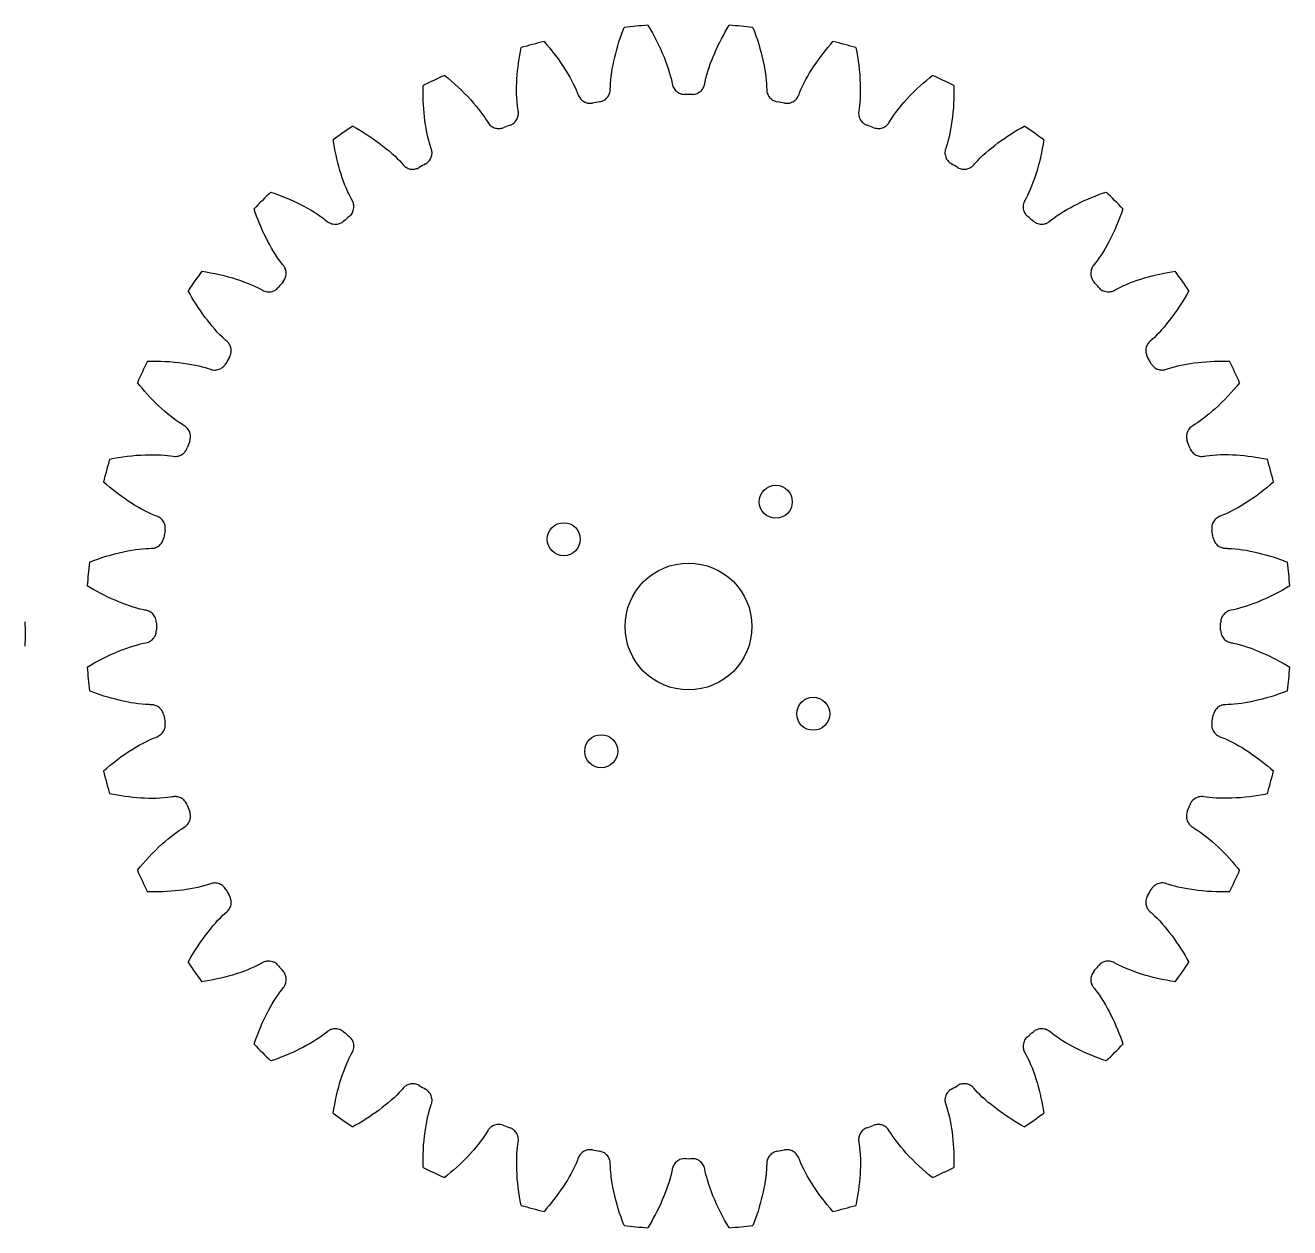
# Model space of a CAD drawing. Header units: millimetres. Extents: x -128 to 87, y 10 to 125.
# Drawn here: x -12.5 to 87.2, y 20.2 to 115 of the extents above; entities that cross this region are included whole.
import ezdxf

# ---------------------------------------------------------------- set-up
doc = ezdxf.new("R2010")
doc.units = ezdxf.units.MM
doc.layers.get('0').update_dxf_attribs({"linetype": 'CONTINUOUS'})

msp = doc.modelspace()

# ---------------------------------------------------------------- linework, layer by layer
for centre, radius in [((46.654, 77.415), 1.3), ((29.941, 74.468), 1.3), ((39.771, 67.585), 5), ((49.601, 60.702), 1.3), ((32.888, 57.756), 1.3)]:
    msp.add_circle(centre, radius)
for centre, radius, start, end in [((39.771, 67.585), 47.5, 93.86504, 96.13496), ((39.771, 67.585), 47.5, 83.86504, 86.13496), ((39.771, 67.585), 47.5, 103.86504, 106.13496), ((39.771, 67.585), 47.5, 73.86504, 76.13496), ((39.771, 67.585), 47.5, 113.86504, 116.13496), ((39.771, 67.585), 47.5, 63.86504, 66.13496), ((39.771, 67.585), 41.949, 99.60239, 100.39761), ((39.771, 67.585), 41.949, 89.60239, 90.39761), ((39.771, 67.585), 41.949, 79.60239, 80.39761), ((39.771, 67.585), 47.5, 123.86504, 126.13496), ((39.771, 67.585), 41.949, 109.60239, 110.39761), ((39.771, 67.585), 41.949, 69.60239, 70.39761), ((39.771, 67.585), 47.5, 53.86504, 56.13496), ((39.771, 67.585), 41.949, 119.60239, 120.39761), ((39.771, 67.585), 41.949, 59.60239, 60.39761), ((39.771, 67.585), 47.5, 133.86504, 136.13496), ((39.771, 67.585), 47.5, 43.86504, 46.13496), ((39.771, 67.585), 41.949, 129.60239, 130.39761), ((39.771, 67.585), 41.949, 49.60239, 50.39761), ((39.771, 67.585), 47.5, 143.86504, 146.13496), ((39.771, 67.585), 41.949, 139.60239, 140.39761), ((39.771, 67.585), 41.949, 39.60239, 40.39761), ((39.771, 67.585), 47.5, 33.86504, 36.13496), ((39.771, 67.585), 41.949, 149.60239, 150.39761), ((39.771, 67.585), 41.949, 29.60239, 30.39761), ((39.771, 67.585), 47.5, 153.86504, 156.13496), ((39.771, 67.585), 47.5, 23.86504, 26.13496), ((39.771, 67.585), 41.949, 159.60239, 160.39761), ((39.771, 67.585), 41.949, 19.60239, 20.39761), ((39.771, 67.585), 47.5, 163.86504, 166.13496), ((39.771, 67.585), 47.5, 13.86504, 16.13496), ((39.771, 67.585), 41.949, 169.60239, 170.39761), ((39.771, 67.585), 41.949, 9.60239, 10.39761), ((39.771, 67.585), 47.5, 173.86504, 176.13496), ((39.771, 67.585), 47.5, 3.86504, 6.13496), ((-70, 67), 57.5, -0.95571, 0.95571), ((39.771, 67.585), 41.949, 179.60239, 180.39761), ((39.771, 67.585), 41.949, -0.39761, 0.39761), ((39.771, 67.585), 47.5, 183.86504, 186.13496), ((39.771, 67.585), 47.5, 353.86504, 356.13496), ((39.771, 67.585), 41.949, 189.60239, 190.39761), ((39.771, 67.585), 41.949, 349.60239, 350.39761), ((39.771, 67.585), 47.5, 193.86504, 196.13496), ((39.771, 67.585), 47.5, 343.86504, 346.13496), ((39.771, 67.585), 41.949, 199.60239, 200.39761), ((39.771, 67.585), 41.949, 339.60239, 340.39761), ((39.771, 67.585), 47.5, 203.86504, 206.13496), ((39.771, 67.585), 47.5, 333.86504, 336.13496), ((39.771, 67.585), 41.949, 209.60239, 210.39761), ((39.771, 67.585), 41.949, 329.60239, 330.39761), ((39.771, 67.585), 47.5, 213.86504, 216.13496), ((39.771, 67.585), 47.5, 323.86504, 326.13496), ((39.771, 67.585), 41.949, 219.60239, 220.39761), ((39.771, 67.585), 41.949, 319.60239, 320.39761), ((39.771, 67.585), 41.949, 229.60239, 230.39761), ((39.771, 67.585), 41.949, 309.60239, 310.39761), ((39.771, 67.585), 47.5, 223.86504, 226.13496), ((39.771, 67.585), 47.5, 313.86504, 316.13496), ((39.771, 67.585), 41.949, 239.60239, 240.39761), ((39.771, 67.585), 41.949, 299.60239, 300.39761), ((39.771, 67.585), 47.5, 233.86504, 236.13496), ((39.771, 67.585), 47.5, 303.86504, 306.13496), ((39.771, 67.585), 41.949, 249.60239, 250.39761), ((39.771, 67.585), 41.949, 289.60239, 290.39761), ((39.771, 67.585), 41.949, 259.60239, 260.39761), ((39.771, 67.585), 41.949, 279.60239, 280.39761), ((39.771, 67.585), 47.5, 243.86504, 246.13496), ((39.771, 67.585), 41.949, 269.60239, 270.39761), ((39.771, 67.585), 47.5, 293.86504, 296.13496), ((39.771, 67.585), 47.5, 253.86504, 256.13496), ((39.771, 67.585), 47.5, 283.86504, 286.13496), ((39.771, 67.585), 47.5, 263.86504, 266.13496), ((39.771, 67.585), 47.5, 273.86504, 276.13496)]:
    msp.add_arc(centre, radius, start, end)
for points, knots in [([(33.606, 109.923), (33.607, 109.982), (33.608, 110.041), (33.651, 111.595), (34.125, 113.328), (34.695, 114.813)], [0.0500176, 0.0500176, 0.0500176, 0.0500176, 0.0677732, 0.0677732, 0.5164027, 0.5164027, 0.5164027, 0.5164027]), ([(36.569, 114.977), (37.048, 114.18), (37.488, 113.328), (38.185, 111.618), (38.392, 110.875), (38.49, 110.35)], [0, 0, 0, 0, 0.2790703, 0.2790703, 0.5521603, 0.5521603, 0.5521603, 0.5521603]), ([(41.052, 110.35), (41.063, 110.408), (41.074, 110.466), (41.386, 111.989), (42.154, 113.613), (42.973, 114.977)], [0.0500176, 0.0500176, 0.0500176, 0.0500176, 0.0677732, 0.0677732, 0.5164027, 0.5164027, 0.5164027, 0.5164027]), ([(44.847, 114.813), (45.18, 113.945), (45.466, 113.03), (45.855, 111.225), (45.93, 110.457), (45.935, 109.923)], [0, 0, 0, 0, 0.2790703, 0.2790703, 0.5521603, 0.5521603, 0.5521603, 0.5521603]), ([(28.388, 113.701), (28.998, 112.999), (29.579, 112.237), (30.563, 110.674), (30.895, 109.978), (31.083, 109.478)], [0, 0, 0, 0, 0.2790703, 0.2790703, 0.5521603, 0.5521603, 0.5521603, 0.5521603]), ([(48.458, 109.478), (48.479, 109.533), (48.501, 109.589), (49.073, 111.034), (50.111, 112.5), (51.154, 113.701)], [0.0500176, 0.0500176, 0.0500176, 0.0500176, 0.0677732, 0.0677732, 0.5164027, 0.5164027, 0.5164027, 0.5164027]), ([(26.348, 108.209), (26.339, 108.267), (26.329, 108.326), (26.102, 109.864), (26.268, 111.652), (26.571, 113.214)], [0.0500176, 0.0500176, 0.0500176, 0.0500176, 0.0677732, 0.0677732, 0.5164027, 0.5164027, 0.5164027, 0.5164027]), ([(52.971, 113.214), (53.148, 112.301), (53.271, 111.351), (53.341, 109.505), (53.281, 108.736), (53.193, 108.209)], [0, 0, 0, 0, 0.2790703, 0.2790703, 0.5521603, 0.5521603, 0.5521603, 0.5521603]), ([(20.553, 111.024), (21.276, 110.438), (21.981, 109.789), (23.221, 108.421), (23.669, 107.793), (23.941, 107.333)], [0, 0, 0, 0, 0.2790703, 0.2790703, 0.5521603, 0.5521603, 0.5521603, 0.5521603]), ([(55.601, 107.333), (55.631, 107.384), (55.662, 107.435), (56.476, 108.759), (57.753, 110.022), (58.989, 111.024)], [0.0500176, 0.0500176, 0.0500176, 0.0500176, 0.0677732, 0.0677732, 0.5164027, 0.5164027, 0.5164027, 0.5164027]), ([(19.498, 105.261), (19.478, 105.317), (19.459, 105.373), (18.968, 106.848), (18.821, 108.638), (18.848, 110.229)], [0.0500176, 0.0500176, 0.0500176, 0.0500176, 0.0677732, 0.0677732, 0.5164027, 0.5164027, 0.5164027, 0.5164027]), ([(32.773, 108.947), (32.902, 108.969), (33.025, 109.015), (33.246, 109.153), (33.342, 109.243), (33.478, 109.431), (33.525, 109.523), (33.589, 109.718), (33.605, 109.82), (33.606, 109.923)], [0, 0, 0, 0, 0.0390644, 0.0390644, 0.0781289, 0.0781289, 0.1088917, 0.1088917, 0.1396545, 0.1396545, 0.1396545, 0.1396545]), ([(38.49, 110.35), (38.514, 110.222), (38.563, 110.1), (38.704, 109.881), (38.795, 109.787), (38.987, 109.654), (39.079, 109.609), (39.275, 109.548), (39.377, 109.533), (39.48, 109.534)], [0, 0, 0, 0, 0.0390644, 0.0390644, 0.0781289, 0.0781289, 0.1088917, 0.1088917, 0.1396545, 0.1396545, 0.1396545, 0.1396545]), ([(40.062, 109.534), (40.192, 109.533), (40.321, 109.557), (40.563, 109.654), (40.673, 109.726), (40.84, 109.889), (40.902, 109.971), (40.999, 110.152), (41.033, 110.249), (41.052, 110.35)], [0, 0, 0, 0, 0.0390644, 0.0390644, 0.0781289, 0.0781289, 0.1088917, 0.1088917, 0.1396545, 0.1396545, 0.1396545, 0.1396545]), ([(45.935, 109.923), (45.937, 109.792), (45.963, 109.664), (46.065, 109.424), (46.138, 109.315), (46.304, 109.151), (46.387, 109.09), (46.569, 108.997), (46.667, 108.964), (46.768, 108.947)], [0, 0, 0, 0, 0.0390644, 0.0390644, 0.0781289, 0.0781289, 0.1088917, 0.1088917, 0.1396545, 0.1396545, 0.1396545, 0.1396545]), ([(60.694, 110.229), (60.71, 109.299), (60.665, 108.342), (60.414, 106.512), (60.221, 105.765), (60.044, 105.261)], [0, 0, 0, 0, 0.2790703, 0.2790703, 0.5521603, 0.5521603, 0.5521603, 0.5521603]), ([(31.083, 109.478), (31.129, 109.356), (31.198, 109.244), (31.376, 109.053), (31.482, 108.976), (31.693, 108.878), (31.793, 108.85), (31.996, 108.824), (32.099, 108.827), (32.2, 108.846)], [0, 0, 0, 0, 0.0390644, 0.0390644, 0.0781289, 0.0781289, 0.1088917, 0.1088917, 0.1396545, 0.1396545, 0.1396545, 0.1396545]), ([(47.342, 108.846), (47.47, 108.822), (47.601, 108.824), (47.856, 108.878), (47.977, 108.929), (48.17, 109.06), (48.245, 109.131), (48.372, 109.292), (48.422, 109.382), (48.458, 109.478)], [0, 0, 0, 0, 0.0390644, 0.0390644, 0.0781289, 0.0781289, 0.1088917, 0.1088917, 0.1396545, 0.1396545, 0.1396545, 0.1396545]), ([(25.697, 107.103), (25.82, 107.147), (25.933, 107.214), (26.127, 107.388), (26.206, 107.493), (26.307, 107.703), (26.337, 107.802), (26.366, 108.005), (26.365, 108.108), (26.348, 108.209)], [0, 0, 0, 0, 0.0390644, 0.0390644, 0.0781289, 0.0781289, 0.1088917, 0.1088917, 0.1396545, 0.1396545, 0.1396545, 0.1396545]), ([(53.193, 108.209), (53.172, 108.08), (53.176, 107.949), (53.234, 107.695), (53.288, 107.575), (53.422, 107.385), (53.494, 107.311), (53.657, 107.187), (53.748, 107.138), (53.844, 107.103)], [0, 0, 0, 0, 0.0390644, 0.0390644, 0.0781289, 0.0781289, 0.1088917, 0.1088917, 0.1396545, 0.1396545, 0.1396545, 0.1396545]), ([(13.302, 107.027), (14.115, 106.576), (14.922, 106.058), (16.381, 104.926), (16.931, 104.386), (17.279, 103.98)], [0, 0, 0, 0, 0.2790703, 0.2790703, 0.5521603, 0.5521603, 0.5521603, 0.5521603]), ([(23.941, 107.333), (24.007, 107.221), (24.095, 107.122), (24.302, 106.965), (24.421, 106.908), (24.646, 106.848), (24.748, 106.838), (24.953, 106.848), (25.054, 106.869), (25.15, 106.904)], [0, 0, 0, 0, 0.0390644, 0.0390644, 0.0781289, 0.0781289, 0.1088917, 0.1088917, 0.1396545, 0.1396545, 0.1396545, 0.1396545]), ([(54.392, 106.904), (54.514, 106.859), (54.643, 106.838), (54.904, 106.846), (55.032, 106.876), (55.244, 106.972), (55.33, 107.028), (55.483, 107.165), (55.549, 107.244), (55.601, 107.333)], [0, 0, 0, 0, 0.0390644, 0.0390644, 0.0781289, 0.0781289, 0.1088917, 0.1088917, 0.1396545, 0.1396545, 0.1396545, 0.1396545]), ([(62.262, 103.98), (62.301, 104.025), (62.34, 104.07), (63.372, 105.233), (64.849, 106.255), (66.24, 107.027)], [0.0500176, 0.0500176, 0.0500176, 0.0500176, 0.0677732, 0.0677732, 0.5164027, 0.5164027, 0.5164027, 0.5164027]), ([(13.264, 101.168), (13.235, 101.22), (13.206, 101.272), (12.466, 102.639), (12.011, 104.377), (11.761, 105.948)], [0.0500176, 0.0500176, 0.0500176, 0.0500176, 0.0677732, 0.0677732, 0.5164027, 0.5164027, 0.5164027, 0.5164027]), ([(67.781, 105.948), (67.635, 105.029), (67.425, 104.094), (66.86, 102.336), (66.541, 101.634), (66.278, 101.168)], [0, 0, 0, 0, 0.2790703, 0.2790703, 0.5521603, 0.5521603, 0.5521603, 0.5521603]), ([(19.049, 104.059), (19.162, 104.123), (19.262, 104.209), (19.422, 104.414), (19.482, 104.531), (19.545, 104.755), (19.558, 104.858), (19.551, 105.063), (19.532, 105.164), (19.498, 105.261)], [0, 0, 0, 0, 0.0390644, 0.0390644, 0.0781289, 0.0781289, 0.1088917, 0.1088917, 0.1396545, 0.1396545, 0.1396545, 0.1396545]), ([(60.044, 105.261), (60, 105.138), (59.982, 105.008), (59.995, 104.748), (60.027, 104.62), (60.126, 104.41), (60.184, 104.324), (60.323, 104.174), (60.404, 104.11), (60.493, 104.059)], [0, 0, 0, 0, 0.0390644, 0.0390644, 0.0781289, 0.0781289, 0.1088917, 0.1088917, 0.1396545, 0.1396545, 0.1396545, 0.1396545]), ([(17.279, 103.98), (17.364, 103.881), (17.467, 103.8), (17.699, 103.681), (17.826, 103.645), (18.057, 103.626), (18.16, 103.633), (18.36, 103.678), (18.456, 103.716), (18.545, 103.768)], [0, 0, 0, 0, 0.0390644, 0.0390644, 0.0781289, 0.0781289, 0.1088917, 0.1088917, 0.1396545, 0.1396545, 0.1396545, 0.1396545]), ([(60.997, 103.768), (61.109, 103.702), (61.234, 103.659), (61.491, 103.622), (61.623, 103.629), (61.848, 103.686), (61.943, 103.727), (62.117, 103.835), (62.196, 103.902), (62.262, 103.98)], [0, 0, 0, 0, 0.0390644, 0.0390644, 0.0781289, 0.0781289, 0.1088917, 0.1088917, 0.1396545, 0.1396545, 0.1396545, 0.1396545]), ([(6.855, 101.832), (7.735, 101.528), (8.619, 101.159), (10.252, 100.297), (10.888, 99.861), (11.301, 99.521)], [0, 0, 0, 0, 0.2790703, 0.2790703, 0.5521603, 0.5521603, 0.5521603, 0.5521603]), ([(68.241, 99.521), (68.286, 99.559), (68.333, 99.596), (69.551, 100.562), (71.183, 101.313), (72.687, 101.832)], [0.0500176, 0.0500176, 0.0500176, 0.0500176, 0.0677732, 0.0677732, 0.5164027, 0.5164027, 0.5164027, 0.5164027]), ([(13.03, 99.907), (13.13, 99.99), (13.214, 100.092), (13.336, 100.321), (13.374, 100.447), (13.398, 100.679), (13.392, 100.782), (13.35, 100.982), (13.314, 101.079), (13.264, 101.168)], [0, 0, 0, 0, 0.0390644, 0.0390644, 0.0781289, 0.0781289, 0.1088917, 0.1088917, 0.1396545, 0.1396545, 0.1396545, 0.1396545]), ([(66.278, 101.168), (66.214, 101.055), (66.173, 100.93), (66.141, 100.672), (66.15, 100.54), (66.211, 100.316), (66.253, 100.222), (66.364, 100.049), (66.433, 99.972), (66.512, 99.907)], [0, 0, 0, 0, 0.0390644, 0.0390644, 0.0781289, 0.0781289, 0.1088917, 0.1088917, 0.1396545, 0.1396545, 0.1396545, 0.1396545]), ([(7.835, 96.055), (7.797, 96.101), (7.76, 96.147), (6.794, 97.365), (6.044, 98.997), (5.525, 100.501)], [0.0500176, 0.0500176, 0.0500176, 0.0500176, 0.0677732, 0.0677732, 0.5164027, 0.5164027, 0.5164027, 0.5164027]), ([(74.017, 100.501), (73.714, 99.622), (73.345, 98.737), (72.483, 97.104), (72.046, 96.468), (71.707, 96.055)], [0, 0, 0, 0, 0.2790703, 0.2790703, 0.5521603, 0.5521603, 0.5521603, 0.5521603]), ([(11.301, 99.521), (11.402, 99.439), (11.518, 99.377), (11.767, 99.3), (11.897, 99.286), (12.129, 99.307), (12.229, 99.332), (12.418, 99.412), (12.506, 99.466), (12.584, 99.532)], [0, 0, 0, 0, 0.0390644, 0.0390644, 0.0781289, 0.0781289, 0.1088917, 0.1088917, 0.1396545, 0.1396545, 0.1396545, 0.1396545]), ([(66.958, 99.532), (67.057, 99.448), (67.172, 99.384), (67.419, 99.303), (67.55, 99.287), (67.782, 99.304), (67.882, 99.328), (68.073, 99.404), (68.161, 99.456), (68.241, 99.521)], [0, 0, 0, 0, 0.0390644, 0.0390644, 0.0781289, 0.0781289, 0.1088917, 0.1088917, 0.1396545, 0.1396545, 0.1396545, 0.1396545]), ([(7.824, 94.772), (7.908, 94.871), (7.972, 94.986), (8.053, 95.234), (8.069, 95.364), (8.052, 95.596), (8.029, 95.697), (7.953, 95.887), (7.9, 95.976), (7.835, 96.055)], [0, 0, 0, 0, 0.0390644, 0.0390644, 0.0781289, 0.0781289, 0.1088917, 0.1088917, 0.1396545, 0.1396545, 0.1396545, 0.1396545]), ([(71.707, 96.055), (71.624, 95.955), (71.562, 95.839), (71.485, 95.59), (71.472, 95.459), (71.493, 95.227), (71.518, 95.127), (71.597, 94.938), (71.652, 94.85), (71.718, 94.772)], [0, 0, 0, 0, 0.0390644, 0.0390644, 0.0781289, 0.0781289, 0.1088917, 0.1088917, 0.1396545, 0.1396545, 0.1396545, 0.1396545]), ([(1.408, 95.596), (2.327, 95.45), (3.262, 95.239), (5.02, 94.675), (5.722, 94.355), (6.188, 94.093)], [0, 0, 0, 0, 0.2790703, 0.2790703, 0.5521603, 0.5521603, 0.5521603, 0.5521603]), ([(73.354, 94.093), (73.405, 94.122), (73.457, 94.15), (74.825, 94.89), (76.562, 95.346), (78.133, 95.596)], [0.0500176, 0.0500176, 0.0500176, 0.0500176, 0.0677732, 0.0677732, 0.5164027, 0.5164027, 0.5164027, 0.5164027]), ([(3.376, 90.077), (3.331, 90.116), (3.286, 90.155), (2.124, 91.186), (1.101, 92.663), (0.329, 94.054)], [0.0500176, 0.0500176, 0.0500176, 0.0500176, 0.0677732, 0.0677732, 0.5164027, 0.5164027, 0.5164027, 0.5164027]), ([(6.188, 94.093), (6.302, 94.029), (6.426, 93.987), (6.685, 93.955), (6.816, 93.965), (7.041, 94.026), (7.135, 94.068), (7.307, 94.179), (7.384, 94.247), (7.45, 94.326)], [0, 0, 0, 0, 0.0390644, 0.0390644, 0.0781289, 0.0781289, 0.1088917, 0.1088917, 0.1396545, 0.1396545, 0.1396545, 0.1396545]), ([(72.092, 94.326), (72.175, 94.226), (72.277, 94.143), (72.507, 94.02), (72.633, 93.982), (72.864, 93.958), (72.967, 93.964), (73.168, 94.006), (73.264, 94.042), (73.354, 94.093)], [0, 0, 0, 0, 0.0390644, 0.0390644, 0.0781289, 0.0781289, 0.1088917, 0.1088917, 0.1396545, 0.1396545, 0.1396545, 0.1396545]), ([(79.213, 94.054), (78.761, 93.241), (78.244, 92.434), (77.112, 90.975), (76.571, 90.425), (76.165, 90.077)], [0, 0, 0, 0, 0.2790703, 0.2790703, 0.5521603, 0.5521603, 0.5521603, 0.5521603]), ([(3.588, 88.812), (3.654, 88.924), (3.697, 89.048), (3.734, 89.306), (3.727, 89.437), (3.67, 89.663), (3.63, 89.758), (3.521, 89.932), (3.454, 90.01), (3.376, 90.077)], [0, 0, 0, 0, 0.0390644, 0.0390644, 0.0781289, 0.0781289, 0.1088917, 0.1088917, 0.1396545, 0.1396545, 0.1396545, 0.1396545]), ([(76.165, 90.077), (76.067, 89.992), (75.985, 89.889), (75.867, 89.657), (75.83, 89.531), (75.811, 89.299), (75.818, 89.196), (75.864, 88.996), (75.902, 88.9), (75.954, 88.812)], [0, 0, 0, 0, 0.0390644, 0.0390644, 0.0781289, 0.0781289, 0.1088917, 0.1088917, 0.1396545, 0.1396545, 0.1396545, 0.1396545]), ([(-2.873, 88.509), (-1.943, 88.524), (-0.985, 88.48), (0.844, 88.229), (1.591, 88.036), (2.095, 87.858)], [0, 0, 0, 0, 0.2790703, 0.2790703, 0.5521603, 0.5521603, 0.5521603, 0.5521603]), ([(2.095, 87.858), (2.218, 87.815), (2.348, 87.796), (2.608, 87.809), (2.736, 87.841), (2.946, 87.94), (3.032, 87.998), (3.182, 88.137), (3.246, 88.218), (3.297, 88.307)], [0, 0, 0, 0, 0.0390644, 0.0390644, 0.0781289, 0.0781289, 0.1088917, 0.1088917, 0.1396545, 0.1396545, 0.1396545, 0.1396545]), ([(76.245, 88.307), (76.309, 88.194), (76.395, 88.095), (76.6, 87.934), (76.717, 87.874), (76.941, 87.811), (77.043, 87.799), (77.248, 87.805), (77.35, 87.824), (77.446, 87.858)], [0, 0, 0, 0, 0.0390644, 0.0390644, 0.0781289, 0.0781289, 0.1088917, 0.1088917, 0.1396545, 0.1396545, 0.1396545, 0.1396545]), ([(77.446, 87.858), (77.502, 87.878), (77.559, 87.897), (79.034, 88.388), (80.824, 88.535), (82.414, 88.509)], [0.0500176, 0.0500176, 0.0500176, 0.0500176, 0.0677732, 0.0677732, 0.5164027, 0.5164027, 0.5164027, 0.5164027]), ([(0.024, 83.415), (-0.027, 83.446), (-0.078, 83.476), (-1.403, 84.291), (-2.666, 85.567), (-3.668, 86.803)], [0.0500176, 0.0500176, 0.0500176, 0.0500176, 0.0677732, 0.0677732, 0.5164027, 0.5164027, 0.5164027, 0.5164027]), ([(83.21, 86.803), (82.624, 86.081), (81.974, 85.376), (80.606, 84.136), (79.978, 83.687), (79.518, 83.415)], [0, 0, 0, 0, 0.2790703, 0.2790703, 0.5521603, 0.5521603, 0.5521603, 0.5521603]), ([(0.452, 82.206), (0.497, 82.328), (0.519, 82.458), (0.51, 82.718), (0.48, 82.846), (0.385, 83.058), (0.328, 83.145), (0.192, 83.298), (0.112, 83.363), (0.024, 83.415)], [0, 0, 0, 0, 0.0390644, 0.0390644, 0.0781289, 0.0781289, 0.1088917, 0.1088917, 0.1396545, 0.1396545, 0.1396545, 0.1396545]), ([(79.518, 83.415), (79.406, 83.349), (79.308, 83.262), (79.151, 83.054), (79.093, 82.936), (79.034, 82.711), (79.023, 82.608), (79.033, 82.403), (79.054, 82.302), (79.09, 82.206)], [0, 0, 0, 0, 0.0390644, 0.0390644, 0.0781289, 0.0781289, 0.1088917, 0.1088917, 0.1396545, 0.1396545, 0.1396545, 0.1396545]), ([(-5.858, 80.786), (-4.945, 80.963), (-3.994, 81.085), (-2.149, 81.155), (-1.38, 81.095), (-0.853, 81.008)], [0, 0, 0, 0, 0.2790703, 0.2790703, 0.5521603, 0.5521603, 0.5521603, 0.5521603]), ([(-0.853, 81.008), (-0.724, 80.987), (-0.593, 80.991), (-0.339, 81.049), (-0.219, 81.102), (-0.029, 81.237), (0.045, 81.308), (0.169, 81.472), (0.219, 81.562), (0.253, 81.659)], [0, 0, 0, 0, 0.0390644, 0.0390644, 0.0781289, 0.0781289, 0.1088917, 0.1088917, 0.1396545, 0.1396545, 0.1396545, 0.1396545]), ([(79.289, 81.659), (79.333, 81.536), (79.4, 81.423), (79.574, 81.23), (79.679, 81.151), (79.888, 81.049), (79.987, 81.019), (80.19, 80.99), (80.293, 80.991), (80.394, 81.008)], [0, 0, 0, 0, 0.0390644, 0.0390644, 0.0781289, 0.0781289, 0.1088917, 0.1088917, 0.1396545, 0.1396545, 0.1396545, 0.1396545]), ([(80.394, 81.008), (80.453, 81.018), (80.512, 81.027), (82.049, 81.254), (83.838, 81.088), (85.4, 80.786)], [0.0500176, 0.0500176, 0.0500176, 0.0500176, 0.0677732, 0.0677732, 0.5164027, 0.5164027, 0.5164027, 0.5164027]), ([(-2.121, 76.273), (-2.177, 76.294), (-2.232, 76.315), (-3.678, 76.887), (-5.144, 77.925), (-6.345, 78.968)], [0.0500176, 0.0500176, 0.0500176, 0.0500176, 0.0677732, 0.0677732, 0.5164027, 0.5164027, 0.5164027, 0.5164027]), ([(85.887, 78.968), (85.184, 78.358), (84.422, 77.777), (82.86, 76.793), (82.164, 76.461), (81.663, 76.273)], [0, 0, 0, 0, 0.2790703, 0.2790703, 0.5521603, 0.5521603, 0.5521603, 0.5521603]), ([(-1.489, 75.156), (-1.466, 75.284), (-1.468, 75.416), (-1.521, 75.671), (-1.573, 75.792), (-1.704, 75.984), (-1.774, 76.059), (-1.935, 76.186), (-2.025, 76.237), (-2.121, 76.273)], [0, 0, 0, 0, 0.0390644, 0.0390644, 0.0781289, 0.0781289, 0.1088917, 0.1088917, 0.1396545, 0.1396545, 0.1396545, 0.1396545]), ([(81.663, 76.273), (81.541, 76.227), (81.429, 76.158), (81.239, 75.981), (81.162, 75.874), (81.064, 75.663), (81.036, 75.564), (81.01, 75.36), (81.013, 75.257), (81.031, 75.156)], [0, 0, 0, 0, 0.0390644, 0.0390644, 0.0781289, 0.0781289, 0.1088917, 0.1088917, 0.1396545, 0.1396545, 0.1396545, 0.1396545]), ([(-2.566, 73.75), (-2.436, 73.751), (-2.307, 73.778), (-2.067, 73.879), (-1.959, 73.953), (-1.795, 74.118), (-1.734, 74.202), (-1.64, 74.384), (-1.608, 74.482), (-1.591, 74.583)], [0, 0, 0, 0, 0.0390644, 0.0390644, 0.0781289, 0.0781289, 0.1088917, 0.1088917, 0.1396545, 0.1396545, 0.1396545, 0.1396545]), ([(81.132, 74.583), (81.154, 74.455), (81.201, 74.332), (81.338, 74.111), (81.428, 74.015), (81.617, 73.878), (81.709, 73.832), (81.904, 73.768), (82.005, 73.751), (82.108, 73.75)], [0, 0, 0, 0, 0.0390644, 0.0390644, 0.0781289, 0.0781289, 0.1088917, 0.1088917, 0.1396545, 0.1396545, 0.1396545, 0.1396545]), ([(-7.457, 72.662), (-6.588, 72.995), (-5.674, 73.28), (-3.868, 73.67), (-3.101, 73.744), (-2.566, 73.75)], [0, 0, 0, 0, 0.2790703, 0.2790703, 0.5521603, 0.5521603, 0.5521603, 0.5521603]), ([(82.108, 73.75), (82.167, 73.749), (82.227, 73.748), (83.781, 73.705), (85.513, 73.231), (86.999, 72.662)], [0.0500176, 0.0500176, 0.0500176, 0.0500176, 0.0677732, 0.0677732, 0.5164027, 0.5164027, 0.5164027, 0.5164027]), ([(-2.993, 68.866), (-3.052, 68.877), (-3.11, 68.889), (-4.633, 69.201), (-6.257, 69.969), (-7.621, 70.787)], [0.0500176, 0.0500176, 0.0500176, 0.0500176, 0.0677732, 0.0677732, 0.5164027, 0.5164027, 0.5164027, 0.5164027]), ([(87.163, 70.787), (86.365, 70.309), (85.514, 69.868), (83.804, 69.171), (83.061, 68.965), (82.535, 68.866)], [0, 0, 0, 0, 0.2790703, 0.2790703, 0.5521603, 0.5521603, 0.5521603, 0.5521603]), ([(-2.177, 67.877), (-2.176, 68.007), (-2.201, 68.136), (-2.298, 68.377), (-2.37, 68.488), (-2.532, 68.654), (-2.615, 68.716), (-2.795, 68.813), (-2.893, 68.848), (-2.993, 68.866)], [0, 0, 0, 0, 0.0390644, 0.0390644, 0.0781289, 0.0781289, 0.1088917, 0.1088917, 0.1396545, 0.1396545, 0.1396545, 0.1396545]), ([(82.535, 68.866), (82.407, 68.842), (82.285, 68.794), (82.067, 68.652), (81.972, 68.561), (81.839, 68.37), (81.794, 68.277), (81.733, 68.081), (81.718, 67.979), (81.719, 67.877)], [0, 0, 0, 0, 0.0390644, 0.0390644, 0.0781289, 0.0781289, 0.1088917, 0.1088917, 0.1396545, 0.1396545, 0.1396545, 0.1396545]), ([(-2.993, 66.304), (-2.865, 66.328), (-2.743, 66.377), (-2.525, 66.519), (-2.43, 66.61), (-2.297, 66.801), (-2.252, 66.894), (-2.192, 67.09), (-2.177, 67.192), (-2.177, 67.294)], [0, 0, 0, 0, 0.0390644, 0.0390644, 0.0781289, 0.0781289, 0.1088917, 0.1088917, 0.1396545, 0.1396545, 0.1396545, 0.1396545]), ([(81.719, 67.294), (81.718, 67.164), (81.743, 67.035), (81.84, 66.793), (81.912, 66.683), (82.074, 66.516), (82.156, 66.454), (82.337, 66.357), (82.434, 66.323), (82.535, 66.304)], [0, 0, 0, 0, 0.0390644, 0.0390644, 0.0781289, 0.0781289, 0.1088917, 0.1088917, 0.1396545, 0.1396545, 0.1396545, 0.1396545]), ([(-7.621, 64.384), (-6.823, 64.862), (-5.972, 65.302), (-4.262, 66), (-3.519, 66.206), (-2.993, 66.304)], [0, 0, 0, 0, 0.2790703, 0.2790703, 0.5521603, 0.5521603, 0.5521603, 0.5521603]), ([(82.535, 66.304), (82.594, 66.293), (82.652, 66.282), (84.175, 65.97), (85.799, 65.202), (87.163, 64.384)], [0.0500176, 0.0500176, 0.0500176, 0.0500176, 0.0677732, 0.0677732, 0.5164027, 0.5164027, 0.5164027, 0.5164027]), ([(-2.566, 61.421), (-2.626, 61.422), (-2.685, 61.423), (-4.239, 61.466), (-5.971, 61.94), (-7.457, 62.509)], [0.0500176, 0.0500176, 0.0500176, 0.0500176, 0.0677732, 0.0677732, 0.5164027, 0.5164027, 0.5164027, 0.5164027]), ([(86.999, 62.509), (86.13, 62.176), (85.215, 61.891), (83.41, 61.501), (82.643, 61.427), (82.108, 61.421)], [0, 0, 0, 0, 0.2790703, 0.2790703, 0.5521603, 0.5521603, 0.5521603, 0.5521603]), ([(-1.591, 60.588), (-1.612, 60.716), (-1.659, 60.839), (-1.797, 61.06), (-1.886, 61.156), (-2.075, 61.292), (-2.167, 61.339), (-2.362, 61.403), (-2.464, 61.42), (-2.566, 61.421)], [0, 0, 0, 0, 0.0390644, 0.0390644, 0.0781289, 0.0781289, 0.1088917, 0.1088917, 0.1396545, 0.1396545, 0.1396545, 0.1396545]), ([(82.108, 61.421), (81.978, 61.42), (81.849, 61.393), (81.609, 61.292), (81.5, 61.218), (81.336, 61.053), (81.276, 60.969), (81.182, 60.787), (81.149, 60.689), (81.132, 60.588)], [0, 0, 0, 0, 0.0390644, 0.0390644, 0.0781289, 0.0781289, 0.1088917, 0.1088917, 0.1396545, 0.1396545, 0.1396545, 0.1396545]), ([(-2.121, 58.898), (-1.999, 58.944), (-1.888, 59.013), (-1.697, 59.19), (-1.62, 59.297), (-1.522, 59.508), (-1.494, 59.607), (-1.468, 59.811), (-1.471, 59.914), (-1.489, 60.015)], [0, 0, 0, 0, 0.0390644, 0.0390644, 0.0781289, 0.0781289, 0.1088917, 0.1088917, 0.1396545, 0.1396545, 0.1396545, 0.1396545]), ([(81.031, 60.015), (81.008, 59.886), (81.009, 59.755), (81.063, 59.5), (81.115, 59.379), (81.246, 59.187), (81.316, 59.111), (81.477, 58.985), (81.567, 58.934), (81.663, 58.898)], [0, 0, 0, 0, 0.0390644, 0.0390644, 0.0781289, 0.0781289, 0.1088917, 0.1088917, 0.1396545, 0.1396545, 0.1396545, 0.1396545]), ([(-6.345, 56.203), (-5.643, 56.813), (-4.881, 57.394), (-3.318, 58.378), (-2.622, 58.71), (-2.121, 58.898)], [0, 0, 0, 0, 0.2790703, 0.2790703, 0.5521603, 0.5521603, 0.5521603, 0.5521603]), ([(81.663, 58.898), (81.719, 58.877), (81.774, 58.856), (83.22, 58.284), (84.685, 57.246), (85.887, 56.203)], [0.0500176, 0.0500176, 0.0500176, 0.0500176, 0.0677732, 0.0677732, 0.5164027, 0.5164027, 0.5164027, 0.5164027]), ([(-0.853, 54.163), (-0.911, 54.153), (-0.97, 54.144), (-2.508, 53.916), (-4.296, 54.082), (-5.858, 54.385)], [0.0500176, 0.0500176, 0.0500176, 0.0500176, 0.0677732, 0.0677732, 0.5164027, 0.5164027, 0.5164027, 0.5164027]), ([(0.253, 53.512), (0.209, 53.635), (0.142, 53.747), (-0.032, 53.941), (-0.137, 54.02), (-0.347, 54.121), (-0.445, 54.152), (-0.648, 54.181), (-0.751, 54.18), (-0.853, 54.163)], [0, 0, 0, 0, 0.0390644, 0.0390644, 0.0781289, 0.0781289, 0.1088917, 0.1088917, 0.1396545, 0.1396545, 0.1396545, 0.1396545]), ([(80.394, 54.163), (80.266, 54.184), (80.135, 54.18), (79.881, 54.122), (79.761, 54.068), (79.57, 53.934), (79.496, 53.863), (79.372, 53.699), (79.323, 53.608), (79.289, 53.512)], [0, 0, 0, 0, 0.0390644, 0.0390644, 0.0781289, 0.0781289, 0.1088917, 0.1088917, 0.1396545, 0.1396545, 0.1396545, 0.1396545]), ([(85.4, 54.385), (84.487, 54.208), (83.536, 54.086), (81.691, 54.015), (80.922, 54.075), (80.394, 54.163)], [0, 0, 0, 0, 0.2790703, 0.2790703, 0.5521603, 0.5521603, 0.5521603, 0.5521603]), ([(0.024, 51.755), (0.136, 51.822), (0.234, 51.909), (0.391, 52.117), (0.448, 52.235), (0.508, 52.46), (0.519, 52.563), (0.509, 52.768), (0.488, 52.869), (0.452, 52.965)], [0, 0, 0, 0, 0.0390644, 0.0390644, 0.0781289, 0.0781289, 0.1088917, 0.1088917, 0.1396545, 0.1396545, 0.1396545, 0.1396545]), ([(79.09, 52.965), (79.044, 52.843), (79.023, 52.713), (79.032, 52.453), (79.062, 52.325), (79.157, 52.112), (79.213, 52.026), (79.35, 51.873), (79.43, 51.808), (79.518, 51.755)], [0, 0, 0, 0, 0.0390644, 0.0390644, 0.0781289, 0.0781289, 0.1088917, 0.1088917, 0.1396545, 0.1396545, 0.1396545, 0.1396545]), ([(-3.668, 48.368), (-3.082, 49.09), (-2.433, 49.795), (-1.064, 51.035), (-0.437, 51.483), (0.024, 51.755)], [0, 0, 0, 0, 0.2790703, 0.2790703, 0.5521603, 0.5521603, 0.5521603, 0.5521603]), ([(79.518, 51.755), (79.569, 51.725), (79.62, 51.695), (80.944, 50.88), (82.208, 49.604), (83.21, 48.368)], [0.0500176, 0.0500176, 0.0500176, 0.0500176, 0.0677732, 0.0677732, 0.5164027, 0.5164027, 0.5164027, 0.5164027]), ([(2.095, 47.313), (2.039, 47.293), (1.983, 47.274), (0.508, 46.783), (-1.282, 46.635), (-2.873, 46.662)], [0.0500176, 0.0500176, 0.0500176, 0.0500176, 0.0677732, 0.0677732, 0.5164027, 0.5164027, 0.5164027, 0.5164027]), ([(3.297, 46.863), (3.233, 46.977), (3.147, 47.076), (2.942, 47.237), (2.825, 47.296), (2.601, 47.36), (2.498, 47.372), (2.293, 47.366), (2.192, 47.347), (2.095, 47.313)], [0, 0, 0, 0, 0.0390644, 0.0390644, 0.0781289, 0.0781289, 0.1088917, 0.1088917, 0.1396545, 0.1396545, 0.1396545, 0.1396545]), ([(77.446, 47.313), (77.324, 47.356), (77.194, 47.375), (76.933, 47.362), (76.806, 47.33), (76.595, 47.23), (76.51, 47.173), (76.359, 47.033), (76.295, 46.953), (76.245, 46.863)], [0, 0, 0, 0, 0.0390644, 0.0390644, 0.0781289, 0.0781289, 0.1088917, 0.1088917, 0.1396545, 0.1396545, 0.1396545, 0.1396545]), ([(82.414, 46.662), (81.484, 46.647), (80.527, 46.691), (78.697, 46.942), (77.951, 47.135), (77.446, 47.313)], [0, 0, 0, 0, 0.2790703, 0.2790703, 0.5521603, 0.5521603, 0.5521603, 0.5521603]), ([(3.376, 45.094), (3.475, 45.179), (3.557, 45.282), (3.675, 45.514), (3.711, 45.64), (3.731, 45.872), (3.724, 45.975), (3.678, 46.175), (3.64, 46.271), (3.588, 46.359)], [0, 0, 0, 0, 0.0390644, 0.0390644, 0.0781289, 0.0781289, 0.1088917, 0.1088917, 0.1396545, 0.1396545, 0.1396545, 0.1396545]), ([(75.954, 46.359), (75.888, 46.247), (75.844, 46.123), (75.808, 45.865), (75.815, 45.734), (75.872, 45.508), (75.912, 45.413), (76.02, 45.239), (76.088, 45.161), (76.165, 45.094)], [0, 0, 0, 0, 0.0390644, 0.0390644, 0.0781289, 0.0781289, 0.1088917, 0.1088917, 0.1396545, 0.1396545, 0.1396545, 0.1396545]), ([(0.329, 41.117), (0.781, 41.93), (1.298, 42.737), (2.43, 44.196), (2.97, 44.746), (3.376, 45.094)], [0, 0, 0, 0, 0.2790703, 0.2790703, 0.5521603, 0.5521603, 0.5521603, 0.5521603]), ([(76.165, 45.094), (76.211, 45.055), (76.255, 45.016), (77.418, 43.984), (78.44, 42.508), (79.213, 41.117)], [0.0500176, 0.0500176, 0.0500176, 0.0500176, 0.0677732, 0.0677732, 0.5164027, 0.5164027, 0.5164027, 0.5164027]), ([(6.188, 41.078), (6.136, 41.049), (6.084, 41.02), (4.717, 40.281), (2.98, 39.825), (1.408, 39.575)], [0.0500176, 0.0500176, 0.0500176, 0.0500176, 0.0677732, 0.0677732, 0.5164027, 0.5164027, 0.5164027, 0.5164027]), ([(7.45, 40.845), (7.367, 40.945), (7.265, 41.028), (7.035, 41.151), (6.909, 41.189), (6.678, 41.212), (6.575, 41.207), (6.374, 41.165), (6.277, 41.129), (6.188, 41.078)], [0, 0, 0, 0, 0.0390644, 0.0390644, 0.0781289, 0.0781289, 0.1088917, 0.1088917, 0.1396545, 0.1396545, 0.1396545, 0.1396545]), ([(73.354, 41.078), (73.24, 41.142), (73.115, 41.183), (72.857, 41.216), (72.726, 41.206), (72.501, 41.145), (72.407, 41.103), (72.235, 40.992), (72.158, 40.924), (72.092, 40.845)], [0, 0, 0, 0, 0.0390644, 0.0390644, 0.0781289, 0.0781289, 0.1088917, 0.1088917, 0.1396545, 0.1396545, 0.1396545, 0.1396545]), ([(78.133, 39.575), (77.215, 39.721), (76.28, 39.931), (74.521, 40.496), (73.819, 40.816), (73.354, 41.078)], [0, 0, 0, 0, 0.2790703, 0.2790703, 0.5521603, 0.5521603, 0.5521603, 0.5521603]), ([(7.835, 39.116), (7.918, 39.216), (7.98, 39.332), (8.056, 39.581), (8.07, 39.712), (8.049, 39.944), (8.024, 40.044), (7.944, 40.233), (7.89, 40.321), (7.824, 40.399)], [0, 0, 0, 0, 0.0390644, 0.0390644, 0.0781289, 0.0781289, 0.1088917, 0.1088917, 0.1396545, 0.1396545, 0.1396545, 0.1396545]), ([(71.718, 40.399), (71.634, 40.299), (71.569, 40.185), (71.489, 39.937), (71.473, 39.807), (71.49, 39.575), (71.513, 39.474), (71.589, 39.284), (71.642, 39.195), (71.707, 39.116)], [0, 0, 0, 0, 0.0390644, 0.0390644, 0.0781289, 0.0781289, 0.1088917, 0.1088917, 0.1396545, 0.1396545, 0.1396545, 0.1396545]), ([(5.525, 34.67), (5.828, 35.549), (6.197, 36.433), (7.059, 38.067), (7.496, 38.703), (7.835, 39.116)], [0, 0, 0, 0, 0.2790703, 0.2790703, 0.5521603, 0.5521603, 0.5521603, 0.5521603]), ([(71.707, 39.116), (71.745, 39.07), (71.782, 39.024), (72.748, 37.806), (73.498, 36.174), (74.017, 34.67)], [0.0500176, 0.0500176, 0.0500176, 0.0500176, 0.0677732, 0.0677732, 0.5164027, 0.5164027, 0.5164027, 0.5164027]), ([(12.584, 35.638), (12.485, 35.723), (12.37, 35.787), (12.123, 35.868), (11.992, 35.884), (11.76, 35.867), (11.66, 35.843), (11.469, 35.767), (11.38, 35.715), (11.301, 35.649)], [0, 0, 0, 0, 0.0390644, 0.0390644, 0.0781289, 0.0781289, 0.1088917, 0.1088917, 0.1396545, 0.1396545, 0.1396545, 0.1396545]), ([(68.241, 35.649), (68.14, 35.732), (68.024, 35.794), (67.775, 35.871), (67.645, 35.884), (67.413, 35.863), (67.313, 35.838), (67.124, 35.759), (67.036, 35.705), (66.958, 35.638)], [0, 0, 0, 0, 0.0390644, 0.0390644, 0.0781289, 0.0781289, 0.1088917, 0.1088917, 0.1396545, 0.1396545, 0.1396545, 0.1396545]), ([(11.301, 35.649), (11.255, 35.612), (11.209, 35.574), (9.991, 34.608), (8.359, 33.858), (6.855, 33.339)], [0.0500176, 0.0500176, 0.0500176, 0.0500176, 0.0677732, 0.0677732, 0.5164027, 0.5164027, 0.5164027, 0.5164027]), ([(13.264, 34.003), (13.328, 34.116), (13.369, 34.241), (13.401, 34.499), (13.392, 34.63), (13.331, 34.855), (13.289, 34.949), (13.178, 35.122), (13.109, 35.199), (13.03, 35.264)], [0, 0, 0, 0, 0.0390644, 0.0390644, 0.0781289, 0.0781289, 0.1088917, 0.1088917, 0.1396545, 0.1396545, 0.1396545, 0.1396545]), ([(66.512, 35.264), (66.411, 35.181), (66.328, 35.079), (66.206, 34.85), (66.167, 34.724), (66.144, 34.492), (66.149, 34.389), (66.191, 34.188), (66.228, 34.092), (66.278, 34.003)], [0, 0, 0, 0, 0.0390644, 0.0390644, 0.0781289, 0.0781289, 0.1088917, 0.1088917, 0.1396545, 0.1396545, 0.1396545, 0.1396545]), ([(72.687, 33.339), (71.807, 33.643), (70.923, 34.012), (69.289, 34.874), (68.654, 35.31), (68.241, 35.649)], [0, 0, 0, 0, 0.2790703, 0.2790703, 0.5521603, 0.5521603, 0.5521603, 0.5521603]), ([(11.761, 29.223), (11.907, 30.142), (12.117, 31.077), (12.682, 32.835), (13.001, 33.537), (13.264, 34.003)], [0, 0, 0, 0, 0.2790703, 0.2790703, 0.5521603, 0.5521603, 0.5521603, 0.5521603]), ([(66.278, 34.003), (66.307, 33.951), (66.336, 33.899), (67.076, 32.532), (67.531, 30.794), (67.781, 29.223)], [0.0500176, 0.0500176, 0.0500176, 0.0500176, 0.0677732, 0.0677732, 0.5164027, 0.5164027, 0.5164027, 0.5164027]), ([(17.279, 31.191), (17.241, 31.146), (17.202, 31.101), (16.17, 29.938), (14.693, 28.916), (13.302, 28.144)], [0.0500176, 0.0500176, 0.0500176, 0.0500176, 0.0677732, 0.0677732, 0.5164027, 0.5164027, 0.5164027, 0.5164027]), ([(18.545, 31.403), (18.432, 31.469), (18.308, 31.512), (18.05, 31.549), (17.919, 31.542), (17.694, 31.484), (17.599, 31.444), (17.424, 31.336), (17.346, 31.269), (17.279, 31.191)], [0, 0, 0, 0, 0.0390644, 0.0390644, 0.0781289, 0.0781289, 0.1088917, 0.1088917, 0.1396545, 0.1396545, 0.1396545, 0.1396545]), ([(19.498, 29.91), (19.541, 30.033), (19.56, 30.163), (19.547, 30.423), (19.515, 30.55), (19.416, 30.761), (19.358, 30.846), (19.219, 30.997), (19.138, 31.061), (19.049, 31.112)], [0, 0, 0, 0, 0.0390644, 0.0390644, 0.0781289, 0.0781289, 0.1088917, 0.1088917, 0.1396545, 0.1396545, 0.1396545, 0.1396545]), ([(60.493, 31.112), (60.38, 31.047), (60.28, 30.962), (60.119, 30.757), (60.06, 30.639), (59.997, 30.415), (59.984, 30.313), (59.991, 30.108), (60.01, 30.007), (60.044, 29.91)], [0, 0, 0, 0, 0.0390644, 0.0390644, 0.0781289, 0.0781289, 0.1088917, 0.1088917, 0.1396545, 0.1396545, 0.1396545, 0.1396545]), ([(62.262, 31.191), (62.178, 31.29), (62.075, 31.371), (61.843, 31.49), (61.716, 31.526), (61.484, 31.545), (61.381, 31.538), (61.181, 31.493), (61.086, 31.455), (60.997, 31.403)], [0, 0, 0, 0, 0.0390644, 0.0390644, 0.0781289, 0.0781289, 0.1088917, 0.1088917, 0.1396545, 0.1396545, 0.1396545, 0.1396545]), ([(66.24, 28.144), (65.426, 28.595), (64.62, 29.112), (63.161, 30.245), (62.61, 30.785), (62.262, 31.191)], [0, 0, 0, 0, 0.2790703, 0.2790703, 0.5521603, 0.5521603, 0.5521603, 0.5521603]), ([(18.848, 24.942), (18.832, 25.872), (18.877, 26.829), (19.128, 28.659), (19.32, 29.406), (19.498, 29.91)], [0, 0, 0, 0, 0.2790703, 0.2790703, 0.5521603, 0.5521603, 0.5521603, 0.5521603]), ([(60.044, 29.91), (60.063, 29.854), (60.083, 29.798), (60.574, 28.323), (60.721, 26.533), (60.694, 24.942)], [0.0500176, 0.0500176, 0.0500176, 0.0500176, 0.0677732, 0.0677732, 0.5164027, 0.5164027, 0.5164027, 0.5164027]), ([(25.15, 28.267), (25.028, 28.312), (24.898, 28.333), (24.638, 28.324), (24.51, 28.295), (24.298, 28.199), (24.211, 28.143), (24.059, 28.006), (23.993, 27.926), (23.941, 27.838)], [0, 0, 0, 0, 0.0390644, 0.0390644, 0.0781289, 0.0781289, 0.1088917, 0.1088917, 0.1396545, 0.1396545, 0.1396545, 0.1396545]), ([(26.348, 26.962), (26.37, 27.09), (26.366, 27.222), (26.308, 27.476), (26.254, 27.596), (26.12, 27.786), (26.048, 27.86), (25.885, 27.984), (25.794, 28.033), (25.697, 28.067)], [0, 0, 0, 0, 0.0390644, 0.0390644, 0.0781289, 0.0781289, 0.1088917, 0.1088917, 0.1396545, 0.1396545, 0.1396545, 0.1396545]), ([(53.844, 28.067), (53.722, 28.024), (53.609, 27.957), (53.415, 27.783), (53.336, 27.677), (53.235, 27.468), (53.205, 27.369), (53.176, 27.166), (53.177, 27.063), (53.193, 26.962)], [0, 0, 0, 0, 0.0390644, 0.0390644, 0.0781289, 0.0781289, 0.1088917, 0.1088917, 0.1396545, 0.1396545, 0.1396545, 0.1396545]), ([(55.601, 27.838), (55.535, 27.95), (55.447, 28.048), (55.239, 28.205), (55.121, 28.263), (54.896, 28.322), (54.794, 28.333), (54.589, 28.323), (54.488, 28.302), (54.392, 28.267)], [0, 0, 0, 0, 0.0390644, 0.0390644, 0.0781289, 0.0781289, 0.1088917, 0.1088917, 0.1396545, 0.1396545, 0.1396545, 0.1396545]), ([(23.941, 27.838), (23.911, 27.787), (23.88, 27.736), (23.066, 26.412), (21.789, 25.149), (20.553, 24.147)], [0.0500176, 0.0500176, 0.0500176, 0.0500176, 0.0677732, 0.0677732, 0.5164027, 0.5164027, 0.5164027, 0.5164027]), ([(26.571, 21.956), (26.394, 22.87), (26.271, 23.82), (26.201, 25.666), (26.261, 26.435), (26.348, 26.962)], [0, 0, 0, 0, 0.2790703, 0.2790703, 0.5521603, 0.5521603, 0.5521603, 0.5521603]), ([(53.193, 26.962), (53.203, 26.903), (53.212, 26.845), (53.44, 25.307), (53.274, 23.518), (52.971, 21.956)], [0.0500176, 0.0500176, 0.0500176, 0.0500176, 0.0677732, 0.0677732, 0.5164027, 0.5164027, 0.5164027, 0.5164027]), ([(58.989, 24.147), (58.266, 24.732), (57.561, 25.382), (56.321, 26.75), (55.873, 27.378), (55.601, 27.838)], [0, 0, 0, 0, 0.2790703, 0.2790703, 0.5521603, 0.5521603, 0.5521603, 0.5521603]), ([(32.2, 26.325), (32.072, 26.349), (31.94, 26.347), (31.686, 26.293), (31.565, 26.242), (31.372, 26.111), (31.297, 26.04), (31.17, 25.879), (31.119, 25.789), (31.083, 25.693)], [0, 0, 0, 0, 0.0390644, 0.0390644, 0.0781289, 0.0781289, 0.1088917, 0.1088917, 0.1396545, 0.1396545, 0.1396545, 0.1396545]), ([(33.606, 25.248), (33.605, 25.378), (33.578, 25.507), (33.477, 25.747), (33.403, 25.856), (33.238, 26.02), (33.155, 26.081), (32.972, 26.174), (32.874, 26.207), (32.773, 26.224)], [0, 0, 0, 0, 0.0390644, 0.0390644, 0.0781289, 0.0781289, 0.1088917, 0.1088917, 0.1396545, 0.1396545, 0.1396545, 0.1396545]), ([(46.768, 26.224), (46.64, 26.202), (46.517, 26.156), (46.296, 26.018), (46.2, 25.928), (46.064, 25.739), (46.017, 25.647), (45.953, 25.453), (45.936, 25.351), (45.935, 25.248)], [0, 0, 0, 0, 0.0390644, 0.0390644, 0.0781289, 0.0781289, 0.1088917, 0.1088917, 0.1396545, 0.1396545, 0.1396545, 0.1396545]), ([(48.458, 25.693), (48.413, 25.815), (48.343, 25.927), (48.166, 26.118), (48.06, 26.195), (47.848, 26.292), (47.749, 26.321), (47.546, 26.346), (47.443, 26.344), (47.342, 26.325)], [0, 0, 0, 0, 0.0390644, 0.0390644, 0.0781289, 0.0781289, 0.1088917, 0.1088917, 0.1396545, 0.1396545, 0.1396545, 0.1396545]), ([(31.083, 25.693), (31.063, 25.638), (31.041, 25.582), (30.469, 24.137), (29.431, 22.671), (28.388, 21.469)], [0.0500176, 0.0500176, 0.0500176, 0.0500176, 0.0677732, 0.0677732, 0.5164027, 0.5164027, 0.5164027, 0.5164027]), ([(34.695, 20.357), (34.362, 21.226), (34.076, 22.141), (33.686, 23.946), (33.612, 24.714), (33.606, 25.248)], [0, 0, 0, 0, 0.2790703, 0.2790703, 0.5521603, 0.5521603, 0.5521603, 0.5521603]), ([(39.48, 25.637), (39.35, 25.638), (39.22, 25.614), (38.979, 25.516), (38.869, 25.445), (38.702, 25.282), (38.64, 25.2), (38.543, 25.019), (38.509, 24.922), (38.49, 24.821)], [0, 0, 0, 0, 0.0390644, 0.0390644, 0.0781289, 0.0781289, 0.1088917, 0.1088917, 0.1396545, 0.1396545, 0.1396545, 0.1396545]), ([(41.052, 24.821), (41.028, 24.949), (40.979, 25.071), (40.838, 25.29), (40.746, 25.384), (40.555, 25.517), (40.463, 25.562), (40.267, 25.623), (40.165, 25.638), (40.062, 25.637)], [0, 0, 0, 0, 0.0390644, 0.0390644, 0.0781289, 0.0781289, 0.1088917, 0.1088917, 0.1396545, 0.1396545, 0.1396545, 0.1396545]), ([(45.935, 25.248), (45.935, 25.189), (45.934, 25.13), (45.891, 23.576), (45.417, 21.843), (44.847, 20.357)], [0.0500176, 0.0500176, 0.0500176, 0.0500176, 0.0677732, 0.0677732, 0.5164027, 0.5164027, 0.5164027, 0.5164027]), ([(51.154, 21.469), (50.544, 22.172), (49.962, 22.934), (48.979, 24.497), (48.646, 25.193), (48.458, 25.693)], [0, 0, 0, 0, 0.2790703, 0.2790703, 0.5521603, 0.5521603, 0.5521603, 0.5521603]), ([(38.49, 24.821), (38.479, 24.763), (38.468, 24.704), (38.155, 23.181), (37.388, 21.558), (36.569, 20.193)], [0.0500176, 0.0500176, 0.0500176, 0.0500176, 0.0677732, 0.0677732, 0.5164027, 0.5164027, 0.5164027, 0.5164027]), ([(42.973, 20.193), (42.494, 20.991), (42.054, 21.842), (41.357, 23.552), (41.15, 24.296), (41.052, 24.821)], [0, 0, 0, 0, 0.2790703, 0.2790703, 0.5521603, 0.5521603, 0.5521603, 0.5521603])]:
    msp.add_open_spline(points, degree=3, knots=knots)

doc.saveas('drawing.dxf')
